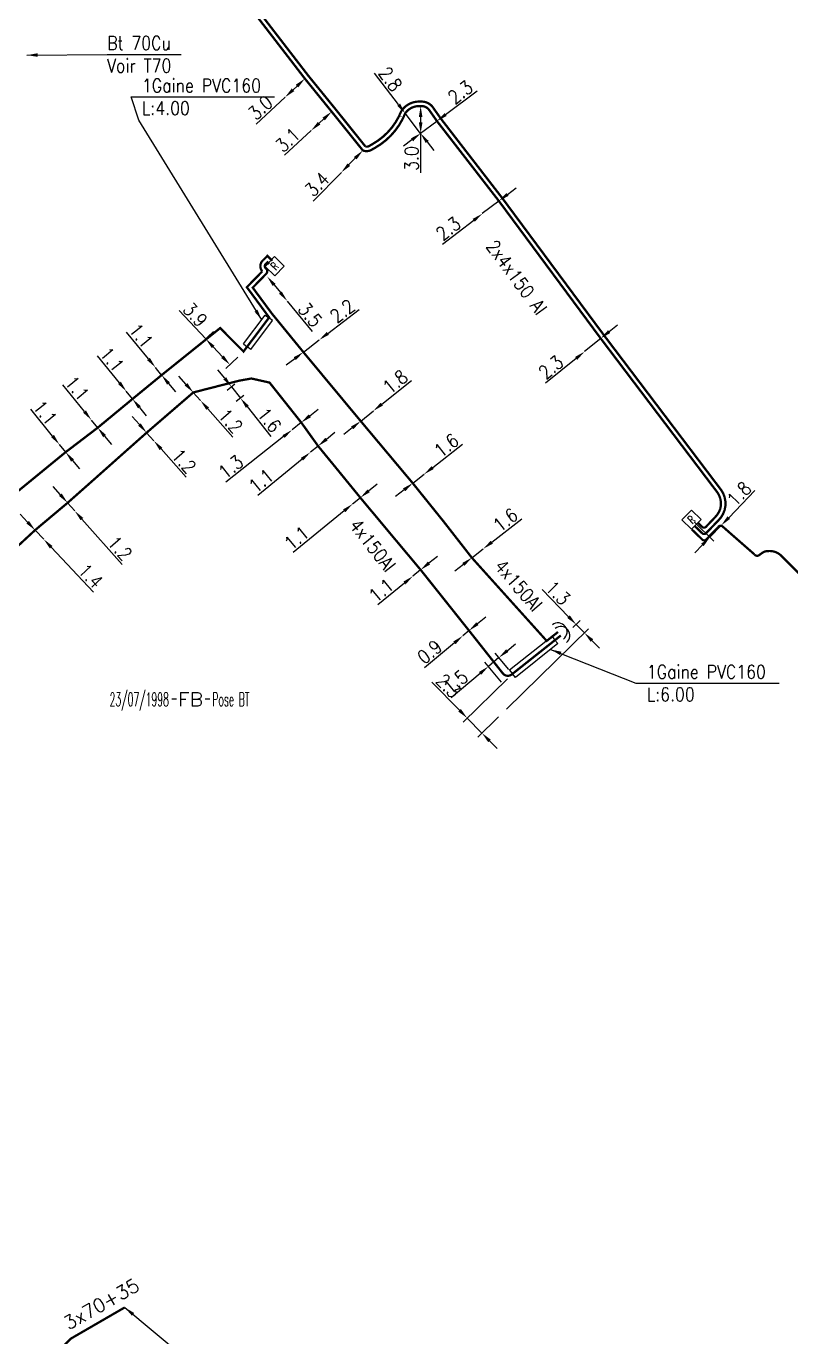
# Model space of a CAD drawing. Header units: millimetres. Extents: x 80000 to 81010, y 144000 to 145002.
# Drawn here: x 80836.8 to 80921.3, y 144355.3 to 144500.2 of the extents above; entities that cross this region are included whole.
import ezdxf
from ezdxf.enums import TextEntityAlignment as Align

# ---------------------------------------------------------------- set-up
doc = ezdxf.new("R2010")
doc.units = ezdxf.units.MM
doc.header["$PDMODE"] = 34
doc.linetypes.add('B_ST_AL', pattern=[2000, 1000, 1000])
doc.layers.get('0').update_dxf_attribs({"linetype": 'CONTINUOUS'})
doc.layers.get('Defpoints').update_dxf_attribs({"linetype": 'CONTINUOUS'})
for name, color, linetype in [('B_100', 3, 'CONTINUOUS'), ('B_110', 1, 'CONTINUOUS'), ('B_200', 7, 'CONTINUOUS'), ('B_300', 7, 'CONTINUOUS'), ('B_400', 7, 'CONTINUOUS')]:
    doc.layers.add(name, color=color, linetype=linetype)
doc.styles.add('M_ROMANS', font='ROMANS.shx', dxfattribs={"width": 0.75})
doc.styles.get("Standard").update_dxf_attribs({"font": 'romans.shx', "width": 0.85})
doc.dimstyles.get("Standard").update_dxf_attribs({"dimtxt": 1.5, "dimasz": 1.2, "dimexe": 0.625, "dimexo": 0.625, "dimgap": 0.25, "dimtad": 1, "dimdec": 1, "dimzin": 0, "dimdsep": 46, "dimtxsty": 'Standard', "dimcen": -0.5, "dimadec": 0, "dimazin": 0, "dimtfac": 1, "dimtdec": 1, "dimtmove": 0, "dimatfit": 3, "dimfxl": 0, "dimtolj": 1, "dimtzin": 0, "dimarcsym": 0})

# ---------------------------------------------------------------- blocks, each defined once
blk = doc.blocks.new('*D162')
at = {"layer": 'B_100', "color": 0, "linetype": 'Continuous', "lineweight": -2, "transparency": 16777216}
for p, q in [((80914.45, 144445.89), (80917.36, 144448.91)), ((80910.62, 144445.42), (80912.82, 144443.3)), ((80912.37, 144443.73), (80913.62, 144445.03)), ((80913.93, 144444.73), (80914.07, 144444.59)), ((80911.54, 144442.87), (80910.71, 144442.01))]:
    blk.add_line(p, q, dxfattribs=at)
at = {"layer": 'B_100', "color": 0, "linetype": 'Continuous', "transparency": 16777216}
for points in [[(80914.31, 144446.03), (80914.6, 144445.75), (80913.62, 144445.03)], [(80911.4, 144443.01), (80911.68, 144442.73), (80912.37, 144443.73)]]:
    blk.add_solid(points, dxfattribs=at)
at = {"layer": 'Defpoints', "color": 0, "linetype": 'Continuous', "transparency": 16777216}
for p in [(80910.17, 144445.86), (80913.48, 144445.16), (80913.62, 144445.03)]:
    blk.add_point(p, dxfattribs=at)
at = {"layer": 'B_100', "color": 0, "linetype": 'Continuous', "transparency": 16777216, "insert": (80915.6, 144448.52), "char_height": 1.5, "attachment_point": 5, "rotation": 46.0309}
blk.add_mtext('\\A1;1.8', dxfattribs=at)
blk = doc.blocks.new('GIS_MODF')
at = {"color": 0, "linetype": 'Continuous', "flags": 128}
for points in [[(-2.18, -0.01), (-1.68, -0.01)], [(1.52, -0.01), (2.02, -0.01)]]:
    blk.add_lwpolyline(points, dxfattribs=at)
at = {"color": 0, "linetype": 'Continuous', "width": 0.5}
blk.add_attdef('DATE', text='', height=1.5, dxfattribs=at).set_placement((-2.5, -0.8), align=Align.RIGHT)
at = {"color": 0, "linetype": 'Continuous', "width": 1.771291}
blk.add_attdef('USER', text='', height=1.5, dxfattribs=at).set_placement((-1.51, -0.8), (1.28, -0.8), align=Align.FIT)
at = {"color": 0, "linetype": 'Continuous', "width": 0.5}
blk.add_attdef('DESC', (2.29, -0.8), '', height=1.5, dxfattribs=at)
blk = doc.blocks.new('*D1038')
at = {"layer": 'B_110', "color": 0, "linetype": 'Continuous', "lineweight": -2, "transparency": 16777216}
for p, q in [((80839.68, 144454.92), (80837.27, 144457.89)), ((80841.14, 144453.14), (80840.44, 144453.99)), ((80841.89, 144452.21), (80842.65, 144451.28))]:
    blk.add_line(p, q, dxfattribs=at)
at = {"layer": 'B_110', "color": 0, "linetype": 'Continuous', "transparency": 16777216}
for points in [[(80839.84, 144455.05), (80839.53, 144454.79), (80840.44, 144453.99)], [(80842.05, 144452.33), (80841.74, 144452.08), (80841.14, 144453.14)]]:
    blk.add_solid(points, dxfattribs=at)
at = {"layer": 'Defpoints', "color": 0, "linetype": 'Continuous', "transparency": 16777216}
for p in [(80840.44, 144453.99), (80841.14, 144453.14), (80841.14, 144453.14)]:
    blk.add_point(p, dxfattribs=at)
at = {"layer": 'B_110', "color": 0, "linetype": 'Continuous', "transparency": 16777216, "insert": (80838.87, 144457.5), "char_height": 1.5, "attachment_point": 5, "rotation": 309.154}
blk.add_mtext('\\A1;1.1', dxfattribs=at)
blk = doc.blocks.new('*D1039')
at = {"layer": 'B_110', "color": 0, "linetype": 'Continuous', "lineweight": -2, "transparency": 16777216}
for p, q in [((80843.23, 144457.62), (80840.81, 144460.59)), ((80844.68, 144455.84), (80843.98, 144456.69)), ((80845.44, 144454.91), (80846.19, 144453.98))]:
    blk.add_line(p, q, dxfattribs=at)
at = {"layer": 'B_110', "color": 0, "linetype": 'Continuous', "transparency": 16777216}
for points in [[(80843.38, 144457.75), (80843.07, 144457.5), (80843.98, 144456.69)], [(80845.59, 144455.04), (80845.28, 144454.78), (80844.68, 144455.84)]]:
    blk.add_solid(points, dxfattribs=at)
at = {"layer": 'Defpoints', "color": 0, "linetype": 'Continuous', "transparency": 16777216}
for p in [(80843.98, 144456.69), (80844.68, 144455.84), (80844.68, 144455.84)]:
    blk.add_point(p, dxfattribs=at)
at = {"layer": 'B_110', "color": 0, "linetype": 'Continuous', "transparency": 16777216, "insert": (80842.42, 144460.2), "char_height": 1.5, "attachment_point": 5, "rotation": 309.154}
blk.add_mtext('\\A1;1.1', dxfattribs=at)
blk = doc.blocks.new('*D1040')
at = {"layer": 'B_110', "color": 0, "linetype": 'Continuous', "lineweight": -2, "transparency": 16777216}
for p, q in [((80847.08, 144460.8), (80844.67, 144463.77)), ((80848.53, 144459.02), (80847.84, 144459.87)), ((80849.29, 144458.09), (80850.05, 144457.16))]:
    blk.add_line(p, q, dxfattribs=at)
at = {"layer": 'B_110', "color": 0, "linetype": 'Continuous', "transparency": 16777216}
for points in [[(80847.24, 144460.93), (80846.93, 144460.67), (80847.84, 144459.87)], [(80849.45, 144458.21), (80849.14, 144457.96), (80848.53, 144459.02)]]:
    blk.add_solid(points, dxfattribs=at)
at = {"layer": 'Defpoints', "color": 0, "linetype": 'Continuous', "transparency": 16777216}
for p in [(80847.84, 144459.87), (80848.53, 144459.02), (80848.53, 144459.02)]:
    blk.add_point(p, dxfattribs=at)
at = {"layer": 'B_110', "color": 0, "linetype": 'Continuous', "transparency": 16777216, "insert": (80846.27, 144463.38), "char_height": 1.5, "attachment_point": 5, "rotation": 309.154}
blk.add_mtext('\\A1;1.1', dxfattribs=at)
blk = doc.blocks.new('*D1041')
at = {"layer": 'B_110', "color": 0, "linetype": 'Continuous', "lineweight": -2, "transparency": 16777216}
for p, q in [((80850.3, 144463.44), (80847.88, 144466.41)), ((80851.75, 144461.66), (80851.06, 144462.51)), ((80852.51, 144460.73), (80853.27, 144459.8))]:
    blk.add_line(p, q, dxfattribs=at)
at = {"layer": 'B_110', "color": 0, "linetype": 'Continuous', "transparency": 16777216}
for points in [[(80850.45, 144463.57), (80850.14, 144463.31), (80851.06, 144462.51)], [(80852.66, 144460.85), (80852.35, 144460.6), (80851.75, 144461.66)]]:
    blk.add_solid(points, dxfattribs=at)
at = {"layer": 'Defpoints', "color": 0, "linetype": 'Continuous', "transparency": 16777216}
for p in [(80851.06, 144462.51), (80851.75, 144461.66), (80851.75, 144461.66)]:
    blk.add_point(p, dxfattribs=at)
at = {"layer": 'B_110', "color": 0, "linetype": 'Continuous', "transparency": 16777216, "insert": (80849.49, 144466.02), "char_height": 1.5, "attachment_point": 5, "rotation": 309.154}
blk.add_mtext('\\A1;1.1', dxfattribs=at)
blk = doc.blocks.new('*D1042')
at = {"layer": 'B_110', "color": 0, "linetype": 'Continuous', "lineweight": -2, "transparency": 16777216}
for p, q in [((80836.93, 144445.39), (80836.11, 144446.26)), ((80837.75, 144444.51), (80838.71, 144443.5)), ((80839.54, 144442.62), (80844.22, 144437.65))]:
    blk.add_line(p, q, dxfattribs=at)
at = {"layer": 'B_110', "color": 0, "linetype": 'Continuous', "transparency": 16777216}
for points in [[(80837.08, 144445.53), (80836.79, 144445.25), (80837.75, 144444.51)], [(80839.68, 144442.76), (80839.39, 144442.48), (80838.71, 144443.5)]]:
    blk.add_solid(points, dxfattribs=at)
at = {"layer": 'Defpoints', "color": 0, "linetype": 'Continuous', "transparency": 16777216}
for p in [(80837.75, 144444.51), (80837.75, 144444.51), (80838.71, 144443.5)]:
    blk.add_point(p, dxfattribs=at)
at = {"layer": 'B_110', "color": 0, "linetype": 'Continuous', "transparency": 16777216, "insert": (80843.9, 144439.44), "char_height": 1.5, "attachment_point": 5, "rotation": 313.2633}
blk.add_mtext('\\A1;1.4', dxfattribs=at)
blk = doc.blocks.new('*D1043')
at = {"layer": 'B_110', "color": 0, "linetype": 'Continuous', "lineweight": -2, "transparency": 16777216}
for p, q in [((80840.55, 144448.42), (80839.75, 144449.32)), ((80841.35, 144447.53), (80842.14, 144446.63)), ((80842.94, 144445.73), (80847.39, 144440.72))]:
    blk.add_line(p, q, dxfattribs=at)
at = {"layer": 'B_110', "color": 0, "linetype": 'Continuous', "transparency": 16777216}
for points in [[(80840.7, 144448.56), (80840.4, 144448.29), (80841.35, 144447.53)], [(80843.09, 144445.86), (80842.79, 144445.6), (80842.14, 144446.63)]]:
    blk.add_solid(points, dxfattribs=at)
at = {"layer": 'Defpoints', "color": 0, "linetype": 'Continuous', "transparency": 16777216}
for p in [(80841.35, 144447.53), (80841.35, 144447.53), (80842.14, 144446.63)]:
    blk.add_point(p, dxfattribs=at)
at = {"layer": 'B_110', "color": 0, "linetype": 'Continuous', "transparency": 16777216, "insert": (80847.14, 144442.5), "char_height": 1.5, "attachment_point": 5, "rotation": 311.5992}
blk.add_mtext('\\A1;1.2', dxfattribs=at)
blk = doc.blocks.new('*D1044')
at = {"layer": 'B_110', "color": 0, "linetype": 'Continuous', "lineweight": -2, "transparency": 16777216}
for p, q in [((80849.29, 144456.19), (80848.5, 144457.09)), ((80850.09, 144455.29), (80850.89, 144454.39)), ((80851.68, 144453.5), (80854.47, 144450.36))]:
    blk.add_line(p, q, dxfattribs=at)
at = {"layer": 'B_110', "color": 0, "linetype": 'Continuous', "transparency": 16777216}
for points in [[(80849.44, 144456.32), (80849.14, 144456.06), (80850.09, 144455.29)], [(80851.83, 144453.63), (80851.53, 144453.36), (80850.89, 144454.39)]]:
    blk.add_solid(points, dxfattribs=at)
at = {"layer": 'Defpoints', "color": 0, "linetype": 'Continuous', "transparency": 16777216}
for p in [(80850.09, 144455.29), (80850.09, 144455.29), (80850.89, 144454.39)]:
    blk.add_point(p, dxfattribs=at)
at = {"layer": 'B_110', "color": 0, "linetype": 'Continuous', "transparency": 16777216, "insert": (80854.22, 144452.15), "char_height": 1.5, "attachment_point": 5, "rotation": 311.5992}
blk.add_mtext('\\A1;1.2', dxfattribs=at)
blk = doc.blocks.new('*D1045')
at = {"layer": 'B_110', "color": 0, "linetype": 'Continuous', "lineweight": -2, "transparency": 16777216}
for p, q in [((80854.45, 144460.63), (80853.66, 144461.53)), ((80855.25, 144459.74), (80856.05, 144458.84)), ((80856.84, 144457.94), (80859.62, 144454.81))]:
    blk.add_line(p, q, dxfattribs=at)
at = {"layer": 'B_110', "color": 0, "linetype": 'Continuous', "transparency": 16777216}
for points in [[(80854.6, 144460.77), (80854.3, 144460.5), (80855.25, 144459.74)], [(80856.99, 144458.07), (80856.69, 144457.81), (80856.05, 144458.84)]]:
    blk.add_solid(points, dxfattribs=at)
at = {"layer": 'Defpoints', "color": 0, "linetype": 'Continuous', "transparency": 16777216}
for p in [(80855.25, 144459.74), (80855.25, 144459.74), (80856.05, 144458.84)]:
    blk.add_point(p, dxfattribs=at)
at = {"layer": 'B_110', "color": 0, "linetype": 'Continuous', "transparency": 16777216, "insert": (80859.38, 144456.59), "char_height": 1.5, "attachment_point": 5, "rotation": 311.5992}
blk.add_mtext('\\A1;1.2', dxfattribs=at)
blk = doc.blocks.new('*D1046')
at = {"layer": 'B_110', "color": 0, "linetype": 'Continuous', "lineweight": -2, "transparency": 16777216}
for p, q in [((80858.73, 144461.3), (80857.98, 144462.24)), ((80859.84, 144460.65), (80858.98, 144459.97)), ((80859.47, 144460.36), (80860.47, 144459.11)), ((80860.83, 144459.39), (80859.98, 144458.72)), ((80861.21, 144458.17), (80863.82, 144454.88))]:
    blk.add_line(p, q, dxfattribs=at)
at = {"layer": 'B_110', "color": 0, "linetype": 'Continuous', "transparency": 16777216}
for points in [[(80858.89, 144461.42), (80858.57, 144461.18), (80859.47, 144460.36)], [(80861.37, 144458.29), (80861.06, 144458.04), (80860.47, 144459.11)]]:
    blk.add_solid(points, dxfattribs=at)
at = {"layer": 'Defpoints', "color": 0, "linetype": 'Continuous', "transparency": 16777216}
for p in [(80860.33, 144461.04), (80859.47, 144460.36), (80861.32, 144459.78)]:
    blk.add_point(p, dxfattribs=at)
at = {"layer": 'B_110', "color": 0, "linetype": 'Continuous', "transparency": 16777216, "insert": (80863.67, 144456.68), "char_height": 1.5, "attachment_point": 5, "rotation": 308.3972}
blk.add_mtext('\\A1;1.6', dxfattribs=at)
blk = doc.blocks.new('*D1047')
at = {"layer": 'B_110', "color": 0, "linetype": 'Continuous', "lineweight": -2, "transparency": 16777216}
for p, q in [((80868.13, 144457.15), (80869.07, 144457.9)), ((80867.19, 144456.41), (80866.17, 144455.6)), ((80865.23, 144454.85), (80858.85, 144449.8))]:
    blk.add_line(p, q, dxfattribs=at)
at = {"layer": 'B_110', "color": 0, "linetype": 'Continuous', "transparency": 16777216}
for points in [[(80868, 144457.31), (80868.25, 144456.99), (80867.19, 144456.41)], [(80865.11, 144455.01), (80865.35, 144454.7), (80866.17, 144455.6)]]:
    blk.add_solid(points, dxfattribs=at)
at = {"layer": 'Defpoints', "color": 0, "linetype": 'Continuous', "transparency": 16777216}
for p in [(80866.17, 144455.6), (80867.19, 144456.41), (80867.19, 144456.41)]:
    blk.add_point(p, dxfattribs=at)
at = {"layer": 'B_110', "color": 0, "linetype": 'Continuous', "transparency": 16777216, "insert": (80859.4, 144451.51), "char_height": 1.5, "attachment_point": 5, "rotation": 38.3972}
blk.add_mtext('\\A1;1.3', dxfattribs=at)
blk = doc.blocks.new('*D1048')
at = {"layer": 'B_110', "color": 0, "linetype": 'Continuous', "lineweight": -2, "transparency": 16777216}
for p, q in [((80869.98, 144454.57), (80870.91, 144455.33)), ((80869.05, 144453.81), (80868.2, 144453.12)), ((80867.27, 144452.36), (80862.37, 144448.36))]:
    blk.add_line(p, q, dxfattribs=at)
at = {"layer": 'B_110', "color": 0, "linetype": 'Continuous', "transparency": 16777216}
for points in [[(80869.85, 144454.73), (80870.1, 144454.42), (80869.05, 144453.81)], [(80867.14, 144452.51), (80867.39, 144452.21), (80868.2, 144453.12)]]:
    blk.add_solid(points, dxfattribs=at)
at = {"layer": 'Defpoints', "color": 0, "linetype": 'Continuous', "transparency": 16777216}
for p in [(80869.05, 144453.81), (80869.05, 144453.81), (80868.2, 144453.12)]:
    blk.add_point(p, dxfattribs=at)
at = {"layer": 'B_110', "color": 0, "linetype": 'Continuous', "transparency": 16777216, "insert": (80862.75, 144449.97), "char_height": 1.5, "attachment_point": 5, "rotation": 39.2363}
blk.add_mtext('\\A1;1.1', dxfattribs=at)
blk = doc.blocks.new('*D1049')
at = {"layer": 'B_110', "color": 0, "linetype": 'Continuous', "lineweight": -2, "transparency": 16777216}
for p, q in [((80874.64, 144448.86), (80875.57, 144449.62)), ((80873.72, 144448.1), (80872.86, 144447.4)), ((80871.93, 144446.64), (80866.29, 144442.03))]:
    blk.add_line(p, q, dxfattribs=at)
at = {"layer": 'B_110', "color": 0, "linetype": 'Continuous', "transparency": 16777216}
for points in [[(80874.52, 144449.01), (80874.77, 144448.7), (80873.72, 144448.1)], [(80871.81, 144446.8), (80872.06, 144446.49), (80872.86, 144447.4)]]:
    blk.add_solid(points, dxfattribs=at)
at = {"layer": 'Defpoints', "color": 0, "linetype": 'Continuous', "transparency": 16777216}
for p in [(80873.72, 144448.1), (80873.72, 144448.1), (80872.86, 144447.4)]:
    blk.add_point(p, dxfattribs=at)
at = {"layer": 'B_110', "color": 0, "linetype": 'Continuous', "transparency": 16777216, "insert": (80866.67, 144443.64), "char_height": 1.5, "attachment_point": 5, "rotation": 39.2363}
blk.add_mtext('\\A1;1.1', dxfattribs=at)
blk = doc.blocks.new('*D1050')
at = {"layer": 'B_110', "color": 0, "linetype": 'Continuous', "lineweight": -2, "transparency": 16777216}
for p, q in [((80881.31, 144440.88), (80882.24, 144441.64)), ((80880.39, 144440.12), (80879.53, 144439.42)), ((80878.6, 144438.66), (80875.64, 144436.24))]:
    blk.add_line(p, q, dxfattribs=at)
at = {"layer": 'B_110', "color": 0, "linetype": 'Continuous', "transparency": 16777216}
for points in [[(80881.19, 144441.03), (80881.44, 144440.72), (80880.39, 144440.12)], [(80878.48, 144438.82), (80878.73, 144438.51), (80879.53, 144439.42)]]:
    blk.add_solid(points, dxfattribs=at)
at = {"layer": 'Defpoints', "color": 0, "linetype": 'Continuous', "transparency": 16777216}
for p in [(80879.53, 144439.42), (80880.39, 144440.12), (80880.39, 144440.12)]:
    blk.add_point(p, dxfattribs=at)
at = {"layer": 'B_110', "color": 0, "linetype": 'Continuous', "transparency": 16777216, "insert": (80876.03, 144437.85), "char_height": 1.5, "attachment_point": 5, "rotation": 39.2363}
blk.add_mtext('\\A1;1.1', dxfattribs=at)
blk = doc.blocks.new('*D1051')
at = {"layer": 'B_110', "color": 0, "linetype": 'Continuous', "lineweight": -2, "transparency": 16777216}
for p, q in [((80886.66, 144434.17), (80887.58, 144434.94)), ((80885.74, 144433.4), (80885.05, 144432.82)), ((80884.13, 144432.05), (80880.83, 144429.28))]:
    blk.add_line(p, q, dxfattribs=at)
at = {"layer": 'B_110', "color": 0, "linetype": 'Continuous', "transparency": 16777216}
for points in [[(80886.54, 144434.32), (80886.79, 144434.01), (80885.74, 144433.4)], [(80884, 144432.2), (80884.26, 144431.9), (80885.05, 144432.82)]]:
    blk.add_solid(points, dxfattribs=at)
at = {"layer": 'Defpoints', "color": 0, "linetype": 'Continuous', "transparency": 16777216}
for p in [(80885.74, 144433.4), (80885.74, 144433.4), (80885.05, 144432.82)]:
    blk.add_point(p, dxfattribs=at)
at = {"layer": 'B_110', "color": 0, "linetype": 'Continuous', "transparency": 16777216, "insert": (80881.38, 144431.05), "char_height": 1.5, "attachment_point": 5, "rotation": 39.9147}
blk.add_mtext('\\A1;0.9', dxfattribs=at)
blk = doc.blocks.new('*D1052')
at = {"layer": 'B_110', "color": 0, "linetype": 'Continuous', "lineweight": -2, "transparency": 16777216}
for p, q in [((80888.26, 144443.18), (80891.56, 144445.76)), ((80886.05, 144441.46), (80887.31, 144442.44)), ((80885.11, 144440.72), (80884.16, 144439.98))]:
    blk.add_line(p, q, dxfattribs=at)
at = {"layer": 'B_110', "color": 0, "linetype": 'Continuous', "transparency": 16777216}
for points in [[(80888.14, 144443.34), (80888.38, 144443.02), (80887.31, 144442.44)], [(80884.99, 144440.88), (80885.23, 144440.56), (80886.05, 144441.46)]]:
    blk.add_solid(points, dxfattribs=at)
at = {"layer": 'Defpoints', "color": 0, "linetype": 'Continuous', "transparency": 16777216}
for p in [(80887.31, 144442.44), (80887.31, 144442.44), (80886.05, 144441.46)]:
    blk.add_point(p, dxfattribs=at)
at = {"layer": 'B_110', "color": 0, "linetype": 'Continuous', "transparency": 16777216, "insert": (80889.77, 144445.63), "char_height": 1.5, "attachment_point": 5, "rotation": 37.9883}
blk.add_mtext('\\A1;1.6', dxfattribs=at)
blk = doc.blocks.new('*D1053')
at = {"layer": 'B_110', "color": 0, "linetype": 'Continuous', "lineweight": -2, "transparency": 16777216}
for p, q in [((80881.72, 144451.43), (80885.02, 144454.01)), ((80879.51, 144449.71), (80880.77, 144450.69)), ((80878.57, 144448.97), (80877.62, 144448.23))]:
    blk.add_line(p, q, dxfattribs=at)
at = {"layer": 'B_110', "color": 0, "linetype": 'Continuous', "transparency": 16777216}
for points in [[(80881.6, 144451.59), (80881.84, 144451.27), (80880.77, 144450.69)], [(80878.44, 144449.13), (80878.69, 144448.81), (80879.51, 144449.71)]]:
    blk.add_solid(points, dxfattribs=at)
at = {"layer": 'Defpoints', "color": 0, "linetype": 'Continuous', "transparency": 16777216}
for p in [(80880.77, 144450.69), (80880.77, 144450.69), (80879.51, 144449.71)]:
    blk.add_point(p, dxfattribs=at)
at = {"layer": 'B_110', "color": 0, "linetype": 'Continuous', "transparency": 16777216, "insert": (80883.23, 144453.88), "char_height": 1.5, "attachment_point": 5, "rotation": 37.9883}
blk.add_mtext('\\A1;1.6', dxfattribs=at)
blk = doc.blocks.new('*D1054')
at = {"layer": 'B_110', "color": 0, "linetype": 'Continuous', "lineweight": -2, "transparency": 16777216}
for p, q in [((80876.1, 144458.45), (80879.37, 144461.07)), ((80873.76, 144456.57), (80875.16, 144457.7)), ((80872.82, 144455.82), (80871.88, 144455.07))]:
    blk.add_line(p, q, dxfattribs=at)
at = {"layer": 'B_110', "color": 0, "linetype": 'Continuous', "transparency": 16777216}
for points in [[(80875.97, 144458.6), (80876.22, 144458.29), (80875.16, 144457.7)], [(80872.7, 144455.98), (80872.95, 144455.67), (80873.76, 144456.57)]]:
    blk.add_solid(points, dxfattribs=at)
at = {"layer": 'Defpoints', "color": 0, "linetype": 'Continuous', "transparency": 16777216}
for p in [(80873.76, 144456.57), (80873.76, 144456.57), (80875.16, 144457.7)]:
    blk.add_point(p, dxfattribs=at)
at = {"layer": 'B_110', "color": 0, "linetype": 'Continuous', "transparency": 16777216, "insert": (80877.58, 144460.91), "char_height": 1.5, "attachment_point": 5, "rotation": 38.6909}
blk.add_mtext('\\A1;1.8', dxfattribs=at)
blk = doc.blocks.new('*D1055')
at = {"layer": 'B_110', "color": 0, "linetype": 'Continuous', "lineweight": -2, "transparency": 16777216}
for p, q in [((80870.12, 144466.27), (80873.6, 144468.92)), ((80867.42, 144464.2), (80869.17, 144465.54)), ((80866.47, 144463.47), (80865.51, 144462.75))]:
    blk.add_line(p, q, dxfattribs=at)
at = {"layer": 'B_110', "color": 0, "linetype": 'Continuous', "transparency": 16777216}
for points in [[(80870, 144466.43), (80870.24, 144466.11), (80869.17, 144465.54)], [(80866.35, 144463.63), (80866.59, 144463.32), (80867.42, 144464.2)]]:
    blk.add_solid(points, dxfattribs=at)
at = {"layer": 'Defpoints', "color": 0, "linetype": 'Continuous', "transparency": 16777216}
for p in [(80869.17, 144465.54), (80867.42, 144464.2), (80867.42, 144464.2)]:
    blk.add_point(p, dxfattribs=at)
at = {"layer": 'B_110', "color": 0, "linetype": 'Continuous', "transparency": 16777216, "insert": (80871.73, 144468.75), "char_height": 1.5, "attachment_point": 5, "rotation": 37.3894}
blk.add_mtext('\\A1;2.2', dxfattribs=at)
blk = doc.blocks.new('*D1068')
at = {"layer": 'B_110', "color": 0, "linetype": 'Continuous', "lineweight": -2, "transparency": 16777216}
for p, q in [((80864.18, 144471.63), (80864.88, 144470.78)), ((80865.64, 144469.85), (80868.41, 144466.47))]:
    blk.add_line(p, q, dxfattribs=at)
at = {"layer": 'B_110', "color": 0, "linetype": 'Continuous', "transparency": 16777216}
for points in [[(80864.34, 144471.76), (80864.03, 144471.5), (80863.42, 144472.56)], [(80865.03, 144470.9), (80864.73, 144470.65), (80865.64, 144469.85)]]:
    blk.add_solid(points, dxfattribs=at)
at = {"layer": 'Defpoints', "color": 0, "linetype": 'Continuous', "transparency": 16777216}
for p in [(80863.42, 144472.56), (80865.64, 144469.85), (80865.64, 144469.85)]:
    blk.add_point(p, dxfattribs=at)
at = {"layer": 'B_110', "color": 0, "linetype": 'Continuous', "transparency": 16777216, "insert": (80868.18, 144468.33), "char_height": 1.5, "attachment_point": 5, "rotation": 309.3108}
blk.add_mtext('\\A1;3.5', dxfattribs=at)
blk = doc.blocks.new('*D1069')
at = {"layer": 'B_110', "color": 0, "linetype": 'Continuous', "lineweight": -2, "transparency": 16777216}
for p, q in [((80856.63, 144465.65), (80853.67, 144468.79)), ((80857.5, 144466.47), (80856.17, 144465.22)), ((80858.47, 144463.68), (80857.45, 144464.77)), ((80860.17, 144463.63), (80858.84, 144462.38))]:
    blk.add_line(p, q, dxfattribs=at)
at = {"layer": 'B_110', "color": 0, "linetype": 'Continuous', "transparency": 16777216}
for points in [[(80857.59, 144464.91), (80857.3, 144464.64), (80856.63, 144465.65)], [(80858.62, 144463.82), (80858.33, 144463.54), (80859.3, 144462.81)]]:
    blk.add_solid(points, dxfattribs=at)
at = {"layer": 'Defpoints', "color": 0, "linetype": 'Continuous', "transparency": 16777216}
for p in [(80857.96, 144466.9), (80860.63, 144464.06), (80859.3, 144462.81)]:
    blk.add_point(p, dxfattribs=at)
at = {"layer": 'B_110', "color": 0, "linetype": 'Continuous', "transparency": 16777216, "insert": (80855.47, 144468.34), "char_height": 1.5, "attachment_point": 5, "rotation": 313.2187}
blk.add_mtext('\\A1;3.9', dxfattribs=at)
blk = doc.blocks.new('B_200_01')
at = {"color": 0, "linetype": 'Continuous', "flags": 128}
blk.add_lwpolyline([(-0.75, -0.75), (-0.75, 0.75), (0.75, 0.75), (0.75, -0.75)], close=True, dxfattribs=at)
at = {"color": 0, "linetype": 'Continuous', "style": 'M_ROMANS', "width": 0.75}
blk.add_text('R', height=0.9, dxfattribs=at).set_placement((0, 0), align=Align.MIDDLE)
at = {"color": 0, "linetype": 'Continuous', "style": 'M_ROMANS', "width": 0.75, "flags": 3}
for tag, p in [('DEF_LEG', (0, -5)), ('DEF_COUP', (0, -7.5)), ('DEF_TYPE', (0, -10))]:
    blk.add_attdef(tag, text='', height=1.2, dxfattribs=at).set_placement(p, align=Align.MIDDLE)
blk = doc.blocks.new('*D1077')
at = {"layer": 'B_110', "color": 0, "linetype": 'Continuous', "lineweight": -2, "transparency": 16777216}
for p, q in [((80884.69, 144424.59), (80881.63, 144427.71)), ((80889.98, 144428.08), (80885.09, 144423.29)), ((80887.17, 144422.06), (80885.53, 144423.73)), ((80888.99, 144423.85), (80886.72, 144421.62)), ((80888.01, 144421.2), (80888.84, 144420.35))]:
    blk.add_line(p, q, dxfattribs=at)
at = {"layer": 'B_110', "color": 0, "linetype": 'Continuous', "transparency": 16777216}
for points in [[(80884.84, 144424.73), (80884.55, 144424.45), (80885.53, 144423.73)], [(80888.15, 144421.34), (80887.86, 144421.06), (80887.17, 144422.06)]]:
    blk.add_solid(points, dxfattribs=at)
at = {"layer": 'Defpoints', "color": 0, "linetype": 'Continuous', "transparency": 16777216}
for p in [(80890.42, 144428.52), (80885.53, 144423.73), (80889.43, 144424.28)]:
    blk.add_point(p, dxfattribs=at)
at = {"layer": 'B_110', "color": 0, "linetype": 'Continuous', "transparency": 16777216, "insert": (80883.46, 144427.28), "char_height": 1.5, "attachment_point": 5, "rotation": 314.4025}
blk.add_mtext('\\A1;2.3', dxfattribs=at)
blk = doc.blocks.new('*D1081')
at = {"layer": 'B_110', "color": 0, "linetype": 'Continuous', "lineweight": -2, "transparency": 16777216}
for p, q in [((80889.96, 144431.18), (80890.88, 144431.95)), ((80889.04, 144430.41), (80887.88, 144429.44)), ((80890.14, 144429.09), (80888.64, 144430.89)), ((80889.33, 144427.7), (80887.48, 144429.92)), ((80886.96, 144428.67), (80883.75, 144425.98))]:
    blk.add_line(p, q, dxfattribs=at)
at = {"layer": 'B_110', "color": 0, "linetype": 'Continuous', "transparency": 16777216}
for points in [[(80889.84, 144431.33), (80890.09, 144431.03), (80889.04, 144430.41)], [(80886.83, 144428.82), (80887.09, 144428.52), (80887.88, 144429.44)]]:
    blk.add_solid(points, dxfattribs=at)
at = {"layer": 'Defpoints', "color": 0, "linetype": 'Continuous', "transparency": 16777216}
for p in [(80889.04, 144430.41), (80890.55, 144428.62), (80889.74, 144427.22)]:
    blk.add_point(p, dxfattribs=at)
at = {"layer": 'B_110', "color": 0, "linetype": 'Continuous', "transparency": 16777216, "insert": (80884.25, 144427.71), "char_height": 1.5, "attachment_point": 5, "rotation": 39.9147}
blk.add_mtext('\\A1;1.5', dxfattribs=at)
blk = doc.blocks.new('*D1082')
at = {"layer": 'B_300', "color": 0, "linetype": 'Continuous', "lineweight": -2, "transparency": 16777216}
for p, q in [((80896.74, 144434.94), (80893.81, 144437.93)), ((80889.88, 144424.72), (80898.94, 144433.59)), ((80897.23, 144433.74), (80898.03, 144434.52)), ((80898.49, 144433.16), (80897.58, 144434.08)), ((80899.33, 144432.3), (80900.17, 144431.44))]:
    blk.add_line(p, q, dxfattribs=at)
at = {"layer": 'B_300', "color": 0, "linetype": 'Continuous', "transparency": 16777216}
for points in [[(80896.89, 144435.08), (80896.6, 144434.8), (80897.58, 144434.08)], [(80899.48, 144432.44), (80899.19, 144432.16), (80898.49, 144433.16)]]:
    blk.add_solid(points, dxfattribs=at)
at = {"layer": 'Defpoints', "color": 0, "linetype": 'Continuous', "transparency": 16777216}
for p in [(80896.79, 144433.3), (80897.58, 144434.08), (80889.43, 144424.28)]:
    blk.add_point(p, dxfattribs=at)
at = {"layer": 'B_300', "color": 0, "linetype": 'Continuous', "transparency": 16777216, "insert": (80895.57, 144437.57), "char_height": 1.5, "attachment_point": 5, "rotation": 314.4025}
blk.add_mtext('\\A1;1.3', dxfattribs=at)
blk = doc.blocks.new('B_300_05')
at = {"color": 0, "linetype": 'Continuous'}
blk.add_arc((0, 0), 1, 270, 90, dxfattribs=at)
at = {"color": 0, "linetype": 'Continuous', "style": 'M_ROMANS', "width": 0.75, "flags": 3}
for tag, p in [('DEF_LEG', (0, -5)), ('DEF_COUP', (0, -7.5)), ('DEF_TYPE', (0, -10))]:
    blk.add_attdef(tag, text='', height=1.2, dxfattribs=at).set_placement(p, align=Align.MIDDLE)
blk = doc.blocks.new('*D437')
at = {"layer": 'B_100', "color": 0, "linetype": 'Continuous', "lineweight": -2, "transparency": 16777216}
for p, q in [((80866.72, 144493.62), (80866.28, 144493.21)), ((80865.4, 144492.39), (80862.21, 144489.41))]:
    blk.add_line(p, q, dxfattribs=at)
at = {"layer": 'B_100', "color": 0, "linetype": 'Continuous', "transparency": 16777216}
for points in [[(80866.58, 144493.77), (80866.85, 144493.47), (80867.59, 144494.44)], [(80866.14, 144493.36), (80866.42, 144493.06), (80865.4, 144492.39)]]:
    blk.add_solid(points, dxfattribs=at)
at = {"layer": 'Defpoints', "color": 0, "linetype": 'Continuous', "transparency": 16777216}
for p in [(80867.59, 144494.44), (80865.4, 144492.39), (80865.4, 144492.39)]:
    blk.add_point(p, dxfattribs=at)
at = {"layer": 'B_100', "color": 0, "linetype": 'Continuous', "transparency": 16777216, "insert": (80862.68, 144491.22), "char_height": 1.5, "attachment_point": 5, "rotation": 43.0604}
blk.add_mtext('\\A1;3.0', dxfattribs=at)
blk = doc.blocks.new('*D438')
at = {"layer": 'B_100', "color": 0, "linetype": 'Continuous', "lineweight": -2, "transparency": 16777216}
for p, q in [((80869.67, 144489.98), (80869.15, 144489.5)), ((80868.27, 144488.69), (80865.33, 144485.97))]:
    blk.add_line(p, q, dxfattribs=at)
at = {"layer": 'B_100', "color": 0, "linetype": 'Continuous', "transparency": 16777216}
for points in [[(80869.53, 144490.13), (80869.8, 144489.83), (80870.55, 144490.79)], [(80869.02, 144489.65), (80869.29, 144489.36), (80868.27, 144488.69)]]:
    blk.add_solid(points, dxfattribs=at)
at = {"layer": 'Defpoints', "color": 0, "linetype": 'Continuous', "transparency": 16777216}
for p in [(80870.55, 144490.79), (80868.27, 144488.69), (80868.27, 144488.69)]:
    blk.add_point(p, dxfattribs=at)
at = {"layer": 'B_100', "color": 0, "linetype": 'Continuous', "transparency": 16777216, "insert": (80865.68, 144487.66), "char_height": 1.5, "attachment_point": 5, "rotation": 42.7475}
blk.add_mtext('\\A1;3.1', dxfattribs=at)
blk = doc.blocks.new('*D439')
at = {"layer": 'B_100', "color": 0, "linetype": 'Continuous', "lineweight": -2, "transparency": 16777216}
for p, q in [((80873.16, 144485.64), (80872.46, 144484.93)), ((80871.62, 144484.07), (80868.52, 144480.9))]:
    blk.add_line(p, q, dxfattribs=at)
at = {"layer": 'B_100', "color": 0, "linetype": 'Continuous', "transparency": 16777216}
for points in [[(80873.01, 144485.78), (80873.3, 144485.5), (80874, 144486.5)], [(80872.31, 144485.07), (80872.6, 144484.79), (80871.62, 144484.07)]]:
    blk.add_solid(points, dxfattribs=at)
at = {"layer": 'Defpoints', "color": 0, "linetype": 'Continuous', "transparency": 16777216}
for p in [(80874, 144486.5), (80871.62, 144484.07), (80871.62, 144484.07)]:
    blk.add_point(p, dxfattribs=at)
at = {"layer": 'B_100', "color": 0, "linetype": 'Continuous', "transparency": 16777216, "insert": (80868.93, 144482.76), "char_height": 1.5, "attachment_point": 5, "rotation": 45.5847}
blk.add_mtext('\\A1;3.4', dxfattribs=at)
blk = doc.blocks.new('*D440')
at = {"layer": 'B_100', "color": 0, "linetype": 'Continuous', "lineweight": -2, "transparency": 16777216}
for p, q in [((80877.95, 144491.57), (80875.29, 144495.04)), ((80878.19, 144490.24), (80878.18, 144490.23)), ((80880.38, 144488.39), (80878.68, 144490.61)), ((80879.9, 144488.02), (80879.89, 144488.01)), ((80881.11, 144487.44), (80881.84, 144486.49))]:
    blk.add_line(p, q, dxfattribs=at)
at = {"layer": 'B_100', "color": 0, "linetype": 'Continuous', "transparency": 16777216}
for points in [[(80878.11, 144491.69), (80877.79, 144491.44), (80878.68, 144490.61)], [(80881.27, 144487.56), (80880.95, 144487.32), (80880.38, 144488.39)]]:
    blk.add_solid(points, dxfattribs=at)
at = {"layer": 'Defpoints', "color": 0, "linetype": 'Continuous', "transparency": 16777216}
for p in [(80878.69, 144490.62), (80880.38, 144488.39), (80880.39, 144488.4)]:
    blk.add_point(p, dxfattribs=at)
at = {"layer": 'B_100', "color": 0, "linetype": 'Continuous', "transparency": 16777216, "insert": (80877.05, 144494.39), "char_height": 1.5, "attachment_point": 5, "rotation": 307.4679}
blk.add_mtext('\\A1;2.8', dxfattribs=at)
blk = doc.blocks.new('*D441')
at = {"layer": 'B_100', "color": 0, "linetype": 'Continuous', "lineweight": -2, "transparency": 16777216}
for p, q in [((80883.15, 144490.47), (80886.64, 144493.1)), ((80880.39, 144488.4), (80882.19, 144489.75)), ((80879.43, 144487.68), (80878.48, 144486.96))]:
    blk.add_line(p, q, dxfattribs=at)
at = {"layer": 'B_100', "color": 0, "linetype": 'Continuous', "transparency": 16777216}
for points in [[(80883.03, 144490.63), (80883.27, 144490.31), (80882.19, 144489.75)], [(80879.31, 144487.84), (80879.56, 144487.52), (80880.39, 144488.4)]]:
    blk.add_solid(points, dxfattribs=at)
at = {"layer": 'Defpoints', "color": 0, "linetype": 'Continuous', "transparency": 16777216}
for p in [(80880.39, 144488.4), (80880.39, 144488.4), (80882.19, 144489.75)]:
    blk.add_point(p, dxfattribs=at)
at = {"layer": 'B_100', "color": 0, "linetype": 'Continuous', "transparency": 16777216, "insert": (80884.78, 144492.95), "char_height": 1.5, "attachment_point": 5, "rotation": 36.9487}
blk.add_mtext('\\A1;2.3', dxfattribs=at)
blk = doc.blocks.new('*D442')
at = {"layer": 'B_100', "color": 0, "linetype": 'Continuous', "lineweight": -2, "transparency": 16777216}
for p, q in [((80880.39, 144490.2), (80880.39, 144489.6)), ((80880.39, 144488.4), (80880.39, 144484.03))]:
    blk.add_line(p, q, dxfattribs=at)
at = {"layer": 'B_100', "color": 0, "linetype": 'Continuous', "transparency": 16777216}
for points in [[(80880.19, 144490.2), (80880.59, 144490.2), (80880.39, 144491.4)], [(80880.19, 144489.6), (80880.59, 144489.6), (80880.39, 144488.4)]]:
    blk.add_solid(points, dxfattribs=at)
at = {"layer": 'Defpoints', "color": 0, "linetype": 'Continuous', "transparency": 16777216}
for p in [(80880.39, 144491.4), (80880.39, 144488.4), (80880.39, 144488.4)]:
    blk.add_point(p, dxfattribs=at)
at = {"layer": 'B_100', "color": 0, "linetype": 'Continuous', "transparency": 16777216, "insert": (80879.39, 144485.61), "char_height": 1.5, "attachment_point": 5, "rotation": 90}
blk.add_mtext('\\A1;3.0', dxfattribs=at)
blk = doc.blocks.new('*D443')
at = {"layer": 'B_100', "color": 0, "linetype": 'Continuous', "lineweight": -2, "transparency": 16777216}
for p, q in [((80889.99, 144481.64), (80890.94, 144482.37)), ((80889.04, 144480.91), (80887.21, 144479.51)), ((80886.26, 144478.77), (80882.79, 144476.11))]:
    blk.add_line(p, q, dxfattribs=at)
at = {"layer": 'B_100', "color": 0, "linetype": 'Continuous', "transparency": 16777216}
for points in [[(80889.87, 144481.8), (80890.11, 144481.48), (80889.04, 144480.91)], [(80886.14, 144478.93), (80886.38, 144478.62), (80887.21, 144479.51)]]:
    blk.add_solid(points, dxfattribs=at)
at = {"layer": 'Defpoints', "color": 0, "linetype": 'Continuous', "transparency": 16777216}
for p in [(80889.04, 144480.91), (80887.21, 144479.51), (80887.21, 144479.51)]:
    blk.add_point(p, dxfattribs=at)
at = {"layer": 'B_100', "color": 0, "linetype": 'Continuous', "transparency": 16777216, "insert": (80883.44, 144477.87), "char_height": 1.5, "attachment_point": 5, "rotation": 37.5115}
blk.add_mtext('\\A1;2.3', dxfattribs=at)
blk = doc.blocks.new('*D444')
at = {"layer": 'B_100', "color": 0, "linetype": 'Continuous', "lineweight": -2, "transparency": 16777216}
for p, q in [((80901.24, 144466.47), (80902.17, 144467.22)), ((80900.3, 144465.71), (80898.52, 144464.26)), ((80897.59, 144463.51), (80894.19, 144460.75))]:
    blk.add_line(p, q, dxfattribs=at)
at = {"layer": 'B_100', "color": 0, "linetype": 'Continuous', "transparency": 16777216}
for points in [[(80901.11, 144466.62), (80901.36, 144466.31), (80900.3, 144465.71)], [(80897.46, 144463.66), (80897.71, 144463.35), (80898.52, 144464.26)]]:
    blk.add_solid(points, dxfattribs=at)
at = {"layer": 'Defpoints', "color": 0, "linetype": 'Continuous', "transparency": 16777216}
for p in [(80900.3, 144465.71), (80898.52, 144464.26), (80898.52, 144464.26)]:
    blk.add_point(p, dxfattribs=at)
at = {"layer": 'B_100', "color": 0, "linetype": 'Continuous', "transparency": 16777216, "insert": (80894.79, 144462.53), "char_height": 1.5, "attachment_point": 5, "rotation": 39.0492}
blk.add_mtext('\\A1;2.3', dxfattribs=at)

msp = doc.modelspace()

# ---------------------------------------------------------------- linework, layer by layer
at = {"layer": 'B_100', "linetype": 'B_ST_AL', "flags": 128}
for points in [[(80849.15, 144508.26, 0.25, 0.25, 0), (80849.85, 144507.26, 0.25, 0.25, 0.414214), (80850.26, 144507.19, 0.25, 0.25, 0), (80855.24, 144510.64, 0.25, 0.25, -0.423862), (80855.66, 144510.55, 0.25, 0.25, 0), (80858.2, 144506.63, 0.25, 0.25, 0), (80867.59, 144494.44, 0.25, 0.25, 0), (80870.55, 144490.79, 0.25, 0.25, 0), (80874, 144486.5, 0.25, 0.25, 0.200378), (80874.86, 144486.52, 0.25, 0.25, 0), (80875.33, 144486.78, 0.25, 0.25, 0.170537), (80878.69, 144490.62, 0.25, 0.25, -0.26901), (80880.39, 144491.4, 0.25, 0.25, -0.288372), (80881.37, 144490.92, 0.25, 0.25, 0), (80882.19, 144489.75, 0.25, 0.25, 0), (80889.04, 144480.91, 0.25, 0.25, 0), (80900.3, 144465.71, 0.25, 0.25, 0), (80913.19, 144448.7, 0.25, 0.25, 0), (80913.38, 144448.39, 0.25, 0.25, 0), (80913.52, 144448.02, 0.25, 0.25, 0), (80913.59, 144447.64, 0.25, 0.25, 0), (80913.59, 144447.24, 0.25, 0.25, 0), (80913.52, 144446.86, 0.25, 0.25, 0), (80913.37, 144446.51, 0.25, 0.25, 0), (80913.18, 144446.21, 0.25, 0.25, 0), (80912.97, 144445.96, 0.25, 0.25, 0), (80911.94, 144444.88, 0.25, 0.25, -0.414555), (80911.51, 144444.87, 0.25, 0.25, 0), (80911.05, 144445.32, 0, 0, 0)], [(80849.56, 144508.55, 0.25, 0.25, 0), (80849.97, 144507.96, 0.25, 0.25, 0.414214), (80850.39, 144507.88, 0.25, 0.25, 0), (80855.38, 144511.34, 0.25, 0.25, -0.423862), (80855.8, 144511.26, 0.25, 0.25, 0), (80858.62, 144506.9, 0.25, 0.25, 0), (80867.98, 144494.75, 0.25, 0.25, 0), (80870.94, 144491.11, 0.25, 0.25, 0), (80874.29, 144486.93, 0.25, 0.25, 0.143788), (80874.64, 144486.96, 0.25, 0.25, 0), (80875.09, 144487.22, 0.25, 0.25, 0.172497), (80878.25, 144490.86, 0.25, 0.25, -0.27061), (80880.39, 144491.9, 0.25, 0.25, -0.276266), (80881.79, 144491.2, 0.25, 0.25, 0), (80882.6, 144490.05, 0.25, 0.25, 0), (80889.43, 144481.21, 0.25, 0.25, 0), (80900.7, 144466.01, 0.25, 0.25, 0), (80913.6, 144448.98, 0.25, 0.25, 0), (80913.83, 144448.61, 0.25, 0.25, 0), (80914, 144448.16, 0.25, 0.25, 0), (80914.09, 144447.68, 0.25, 0.25, 0), (80914.09, 144447.19, 0.25, 0.25, 0), (80914, 144446.72, 0.25, 0.25, 0), (80913.82, 144446.28, 0.25, 0.25, 0), (80913.59, 144445.91, 0.25, 0.25, 0), (80913.34, 144445.62, 0.25, 0.25, 0), (80911.95, 144444.17, 0.25, 0.25, -0.414555), (80911.52, 144444.17, 0.25, 0.25, 0), (80910.7, 144444.96, 0, 0, 0)]]:
    msp.add_lwpolyline(points, format="xyseb", dxfattribs=at)
at = {"layer": 'B_100', "linetype": 'B_ST_AL', "const_width": 0.25, "flags": 128}
for points in [[(80930.55, 144424.08), (80933.33, 144426.84, 0.495854), (80933.54, 144428.46), (80925.9, 144436.01), (80920.32, 144441.63, 0.236361), (80918.76, 144442.19, 0.166029), (80918.16, 144441.99), (80917.75, 144441.7, -0.339684), (80917.31, 144441.82), (80913.76, 144444.93, 0.400157), (80913.35, 144444.91), (80911.96, 144443.47, -0.414555), (80911.54, 144443.46), (80910.36, 144444.6)], [(80828.94, 144341.98), (80829.39, 144342.59), (80827.4, 144343.93, 0.213555), (80826.06, 144345.51, -0.399961), (80826.35, 144346.72), (80828.89, 144348.29), (80829.09, 144348.41, -0.273377), (80829.97, 144348.47), (80831.59, 144347.55), (80832.14, 144347.27, 0.318459), (80833.08, 144347.4), (80837.76, 144351.21), (80841.71, 144355.1), (80847.67, 144358.55)]]:
    msp.add_lwpolyline(points, format="xyb", dxfattribs=at)
at = {"layer": 'B_110', "linetype": 'B_ST_AL', "flags": 128}
msp.add_lwpolyline([(80817.32, 144483.85, 0.25, 0.25, 0), (80817.32, 144483.85, 0.25, 0.25, -0.369043), (80817.23, 144483.48, 0.25, 0.25, 0), (80817, 144483.31, 0.25, 0.25, 0), (80805.3, 144474.79, 0.25, 0.25, 0), (80805.3, 144474.79, 0.25, 0.25, 0.486096), (80805.24, 144473.12, 0.25, 0.25, 0), (80808.2, 144469.6, 0.25, 0.25, 0), (80816.61, 144459.63, 0.25, 0.25, 0), (80816.08, 144459.17, 0.25, 0.25, 0), (80823.29, 144450.87, 0.25, 0.25, 0), (80828.01, 144446.04, 0.25, 0.25, 0.404526), (80832.11, 144445.75, 0.25, 0.25, 0), (80841.14, 144453.14, 0.25, 0.25, 0), (80844.68, 144455.84, 0.25, 0.25, 0), (80848.53, 144459.02, 0.25, 0.25, 0), (80851.75, 144461.66, 0.25, 0.25, 0), (80858.22, 144466.86, 0.25, 0.25, 0), (80860.8, 144464.26, 0.25, 0.25, 0), (80863.64, 144468.03, 0.25, 0.25, 0), (80863.64, 144468.03, 0.25, 0.25, 0), (80861.17, 144471.38, 0.25, 0.25, 0), (80862.88, 144473.13, 0.25, 0.25, -0.433953), (80863, 144474.39, 0.25, 0.25, 0), (80863.44, 144474.84, 0.25, 0.25, 0), (80864, 144474.3, 0, 0, 0)], format="xyseb", dxfattribs=at)
at = {"layer": 'B_110', "linetype": 'B_ST_AL', "const_width": 0.25, "flags": 128}
for points in [[(80895.58, 144433.25), (80894.33, 144432.26), (80886.05, 144441.46), (80882.9, 144445.5), (80879.51, 144449.71), (80873.76, 144456.57), (80867.42, 144464.2), (80863.94, 144468.46), (80861.82, 144471.33), (80863.32, 144472.87, 0.43782), (80863.29, 144473.43, -0.500436), (80863.32, 144474.01), (80863.45, 144474.14), (80863.65, 144473.94)], [(80810.27, 144427.1), (80810.79, 144427.48), (80814.65, 144423.67), (80818.44, 144426.96), (80824.37, 144432.09), (80828.76, 144436.19), (80837.75, 144444.51), (80841.35, 144447.53), (80844.51, 144450.33), (80847.34, 144452.85), (80850.09, 144455.29), (80855.25, 144459.74), (80860.33, 144461.04), (80861.67, 144461.28), (80863.68, 144460.83), (80867.19, 144456.41), (80869.05, 144453.81), (80870.97, 144451.47), (80873.72, 144448.1), (80876.74, 144444.48), (80880.39, 144440.12), (80885.74, 144433.4), (80889.5, 144428.64), (80889.5, 144428.64, 0.374842), (80890.42, 144428.52), (80895.89, 144432.86)]]:
    msp.add_lwpolyline(points, format="xyb", dxfattribs=at)
at = {"layer": 'B_400', "color": 7, "linetype": 'CONTINUOUS'}
for p, q in [((80860.8, 144465.1), (80863.21, 144468.29)), ((80863.21, 144468.29), (80863.61, 144467.99)), ((80861.6, 144464.49), (80864.01, 144467.68)), ((80864.01, 144467.68), (80863.61, 144467.99)), ((80860.8, 144465.1), (80861.2, 144464.79)), ((80861.6, 144464.49), (80861.2, 144464.79)), ((80894.93, 144432.74), (80890.23, 144429.01)), ((80895.55, 144431.96), (80890.86, 144428.22)), ((80894.93, 144432.74), (80895.24, 144432.35)), ((80895.55, 144431.96), (80895.24, 144432.35)), ((80890.23, 144429.01), (80890.55, 144428.62)), ((80890.86, 144428.22), (80890.55, 144428.62))]:
    msp.add_line(p, q, dxfattribs=at)

# ---------------------------------------------------------------- block references
at = {"layer": 'B_100', "linetype": 'Continuous'}
ref = msp.add_blockref('GIS_MODF', (80855.06, 144425.85), dxfattribs=at)
ref.add_attrib('DATE', '23/07/1998', dxfattribs={"layer": '0', "color": 0, "linetype": 'B_ST_AL', "height": 1.5, "width": 0.5}).set_placement((80852.55, 144425.05), align=Align.RIGHT)
ref.add_attrib('USER', 'FB', dxfattribs={"layer": '0', "color": 0, "linetype": 'B_ST_AL', "height": 1.5, "width": 1.082456}).set_placement((80853.55, 144425.05), (80856.33, 144425.05), align=Align.FIT)
ref.add_attrib('DESC', 'Pose BT', (80857.35, 144425.05), dxfattribs={"layer": '0', "color": 0, "linetype": 'B_ST_AL', "height": 1.5, "width": 0.5})
at = {"layer": 'B_200', "linetype": 'ByBlock'}
for p, rotation in [((80864.25, 144473.7), 45.83296284411328), ((80910.35, 144445.67), 45.08768926059353)]:
    msp.add_blockref('B_200_01', p, dxfattribs=dict(at, rotation=rotation))
at = {"layer": 'B_300', "linetype": 'ByBlock', "rotation": 38.46183083564418}
for p in [(80895.58, 144433.25), (80895.89, 144432.86)]:
    msp.add_blockref('B_300_05', p, dxfattribs=at)

# ---------------------------------------------------------------- texts
at = {"layer": 'B_100', "linetype": 'Continuous', "width": 0.85}
msp.add_text('2x4x150 Al', height=1.5, rotation=306.5572, dxfattribs=at).set_placement((80890.99, 144472.46), align=Align.MIDDLE)
at = {"layer": 'B_100', "linetype": 'Continuous'}
msp.add_text('3x70+35', height=1.5, rotation=29.4902, dxfattribs=at).set_placement((80845.08, 144358.92), align=Align.MIDDLE)
at = {"layer": 'B_110', "linetype": 'Continuous', "width": 0.85}
for rotation, p in [(308.1561, (80875.08, 144442.82)), (310.7869, (80891.21, 144438.39))]:
    msp.add_text('4x150Al', height=1.5, rotation=rotation, dxfattribs=at).set_placement(p, align=Align.MIDDLE)
at = {"layer": 'B_300', "linetype": 'Continuous', "insert": (80845.72, 144497.13), "char_height": 1.5, "attachment_point": 4}
msp.add_mtext('\\A1;Bt 70Cu\\PVoir T70', dxfattribs=at)
at = {"layer": 'B_400', "linetype": 'Continuous', "char_height": 1.5, "attachment_point": 4}
for s, insert in [('\\A1;1Gaine PVC160\\PL:4.00', (80849.57, 144492.43)), ('\\A1;1Gaine PVC160\\PL:6.00', (80905.4, 144427.59))]:
    msp.add_mtext(s, dxfattribs=dict(at, insert=insert))

# ---------------------------------------------------------------- dimensions: what is measured, and where the dimension line sits
at = {"layer": 'B_100', "linetype": 'Continuous'}
for base, p1, p2, angle, picture, middle, dimtype in [((80880.38, 144488.39), (80878.69, 144490.62), (80880.39, 144488.4), 307.4679, '*D440', (80876.25, 144493.78), 161), ((80865.4, 144492.39), (80867.59, 144494.44), (80865.4, 144492.39), 223.0604, '*D437', (80863.37, 144490.49), 161), ((80880.394, 144488.4), (80882.19214, 144489.75248), (80880.394, 144488.4), 216.94873, '*D441', (80885.37742, 144492.14829), 161), ((80880.39, 144488.4), (80880.39, 144491.4), (80880.39, 144488.4), 270, '*D442', (80880.39, 144485.61), 161), ((80868.27, 144488.69), (80870.55, 144490.79), (80868.27, 144488.69), 222.7475, '*D438', (80866.36, 144486.92), 161), ((80871.62, 144484.07), (80874, 144486.5), (80871.62, 144484.07), 225.5847, '*D439', (80869.65, 144482.06), 161), ((80887.21, 144479.51), (80889.04, 144480.91), (80887.21, 144479.51), 217.5115, '*D443', (80884.05, 144477.08), 161), ((80898.52, 144464.26), (80900.3, 144465.71), (80898.52, 144464.26), 219.0492, '*D444', (80895.42, 144461.75), 161), ((80913.62, 144445.03), (80910.17, 144445.86), (80913.48, 144445.16), 46.0309, '*D162', (80916.32, 144447.83), 160)]:
    dim = msp.add_linear_dim(base=base, p1=p1, p2=p2, angle=angle, dimstyle='Standard', dxfattribs=at)
    dim.commit()
    dim.dimension.update_dxf_attribs({"geometry": picture, "text_midpoint": middle, "dimtype": dimtype})
at = {"layer": 'B_110', "linetype": 'Continuous'}
for base, p1, p2, angle, picture, middle, dimtype in [((80865.64, 144469.85), (80863.42, 144472.56), (80865.64, 144469.85), 309.3108, '*D1068', (80867.41, 144467.69), 161), ((80859.3, 144462.81), (80857.96, 144466.9), (80860.63, 144464.06), 313.2187, '*D1069', (80854.74, 144467.66), 161), ((80867.42, 144464.2), (80869.17, 144465.54), (80867.42, 144464.2), 217.3894, '*D1055', (80872.34, 144467.96), 161), ((80851.75, 144461.66), (80851.06, 144462.51), (80851.75, 144461.66), 309.154, '*D1041', (80848.71, 144465.39), 161), ((80848.53, 144459.02), (80847.84, 144459.87), (80848.53, 144459.02), 309.154, '*D1040', (80845.49, 144462.75), 161), ((80873.76, 144456.57), (80875.16, 144457.7), (80873.76, 144456.57), 218.6909, '*D1054', (80878.2, 144460.13), 161), ((80844.68, 144455.84), (80843.98, 144456.69), (80844.68, 144455.84), 309.154, '*D1039', (80841.64, 144459.57), 161), ((80855.25, 144459.74), (80856.05, 144458.84), (80855.25, 144459.74), 131.5992, '*D1045', (80858.63, 144455.93), 161), ((80859.47, 144460.36), (80861.32, 144459.78), (80860.33, 144461.04), 128.3972, '*D1046', (80862.89, 144456.05), 161), ((80841.14, 144453.14), (80840.44, 144453.99), (80841.14, 144453.14), 309.154, '*D1038', (80838.1, 144456.87), 161), ((80850.09, 144455.29), (80850.89, 144454.39), (80850.09, 144455.29), 131.5992, '*D1044', (80853.47, 144451.48), 161), ((80867.19, 144456.41), (80866.17, 144455.6), (80867.19, 144456.41), 38.3972, '*D1047', (80860.03, 144450.73), 161), ((80869.05, 144453.81), (80868.2, 144453.12), (80869.05, 144453.81), 39.2363, '*D1048', (80863.39, 144449.19), 161), ((80880.77, 144450.69), (80879.51, 144449.71), (80880.77, 144450.69), 37.9883, '*D1053', (80883.84, 144453.09), 161), ((80841.35, 144447.53), (80842.14, 144446.63), (80841.35, 144447.53), 131.5992, '*D1043', (80846.39, 144441.84), 161), ((80873.72, 144448.1), (80872.86, 144447.4), (80873.72, 144448.1), 39.2363, '*D1049', (80867.3, 144442.86), 161), ((80837.75, 144444.51), (80838.71, 144443.5), (80837.75, 144444.51), 133.2633, '*D1042', (80843.17, 144438.76), 161), ((80880.39, 144440.12), (80879.53, 144439.42), (80880.39, 144440.12), 39.2363, '*D1050', (80876.66, 144437.07), 161), ((80885.74, 144433.4), (80885.05, 144432.82), (80885.74, 144433.4), 39.9147, '*D1051', (80882.02, 144430.28), 161), ((80889.04, 144430.41), (80889.74, 144427.22), (80890.55, 144428.62), 39.9147, '*D1081', (80884.89, 144426.94), 160), ((80885.53, 144423.73), (80889.43, 144424.28), (80890.42, 144428.52), 314.4025, '*D1077', (80882.74, 144426.58), 160)]:
    dim = msp.add_linear_dim(base=base, p1=p1, p2=p2, angle=angle, dimstyle='Standard', dxfattribs=at)
    dim.commit()
    dim.dimension.update_dxf_attribs({"geometry": picture, "text_midpoint": middle, "dimtype": dimtype})
dim = msp.add_aligned_dim(p1=(80886.05, 144441.46), p2=(80887.31, 144442.44), distance=0, dimstyle='Standard', dxfattribs=at)
dim.commit()
dim.dimension.update_dxf_attribs({"geometry": '*D1052', "text_midpoint": (80889.77, 144445.63)})
at = {"layer": 'B_300', "linetype": 'Continuous'}
dim = msp.add_linear_dim(base=(80897.58, 144434.08), p1=(80889.43, 144424.28), p2=(80896.79, 144433.3), angle=134.4025, dimstyle='Standard', dxfattribs=at)
dim.commit()
dim.dimension.update_dxf_attribs({"geometry": '*D1082', "text_midpoint": (80894.86, 144436.87), "dimtype": 160})

# ---------------------------------------------------------------- leaders
at = {"layer": 'B_100', "linetype": 'Continuous', "annotation_type": 0, "has_hookline": 1, "hookline_direction": 0, "text_width": 9.17}
msp.add_leader([(80847.67, 144358.55), (80853.93, 144353.3), (80855.13, 144353.3)], dimstyle='Standard', dxfattribs=at)
at = {"layer": 'B_300', "linetype": 'Continuous', "annotation_type": 0, "has_hookline": 1, "hookline_direction": 0, "text_width": 7.95}
msp.add_leader([(80836.85, 144497.04), (80845.72, 144497.13)], dimstyle='Standard', dxfattribs=at)
at = {"layer": 'B_400', "linetype": 'Continuous', "annotation_type": 0, "has_hookline": 1, "hookline_direction": 0, "text_width": 14.39}
for points in [[(80862.81, 144467.76), (80849.24, 144489.86), (80848.37, 144492.43), (80849.57, 144492.43)], [(80894.76, 144431.32), (80904.2, 144427.59), (80905.4, 144427.59)]]:
    msp.add_leader(points, dimstyle='Standard', dxfattribs=at)

doc.saveas('drawing.dxf')
